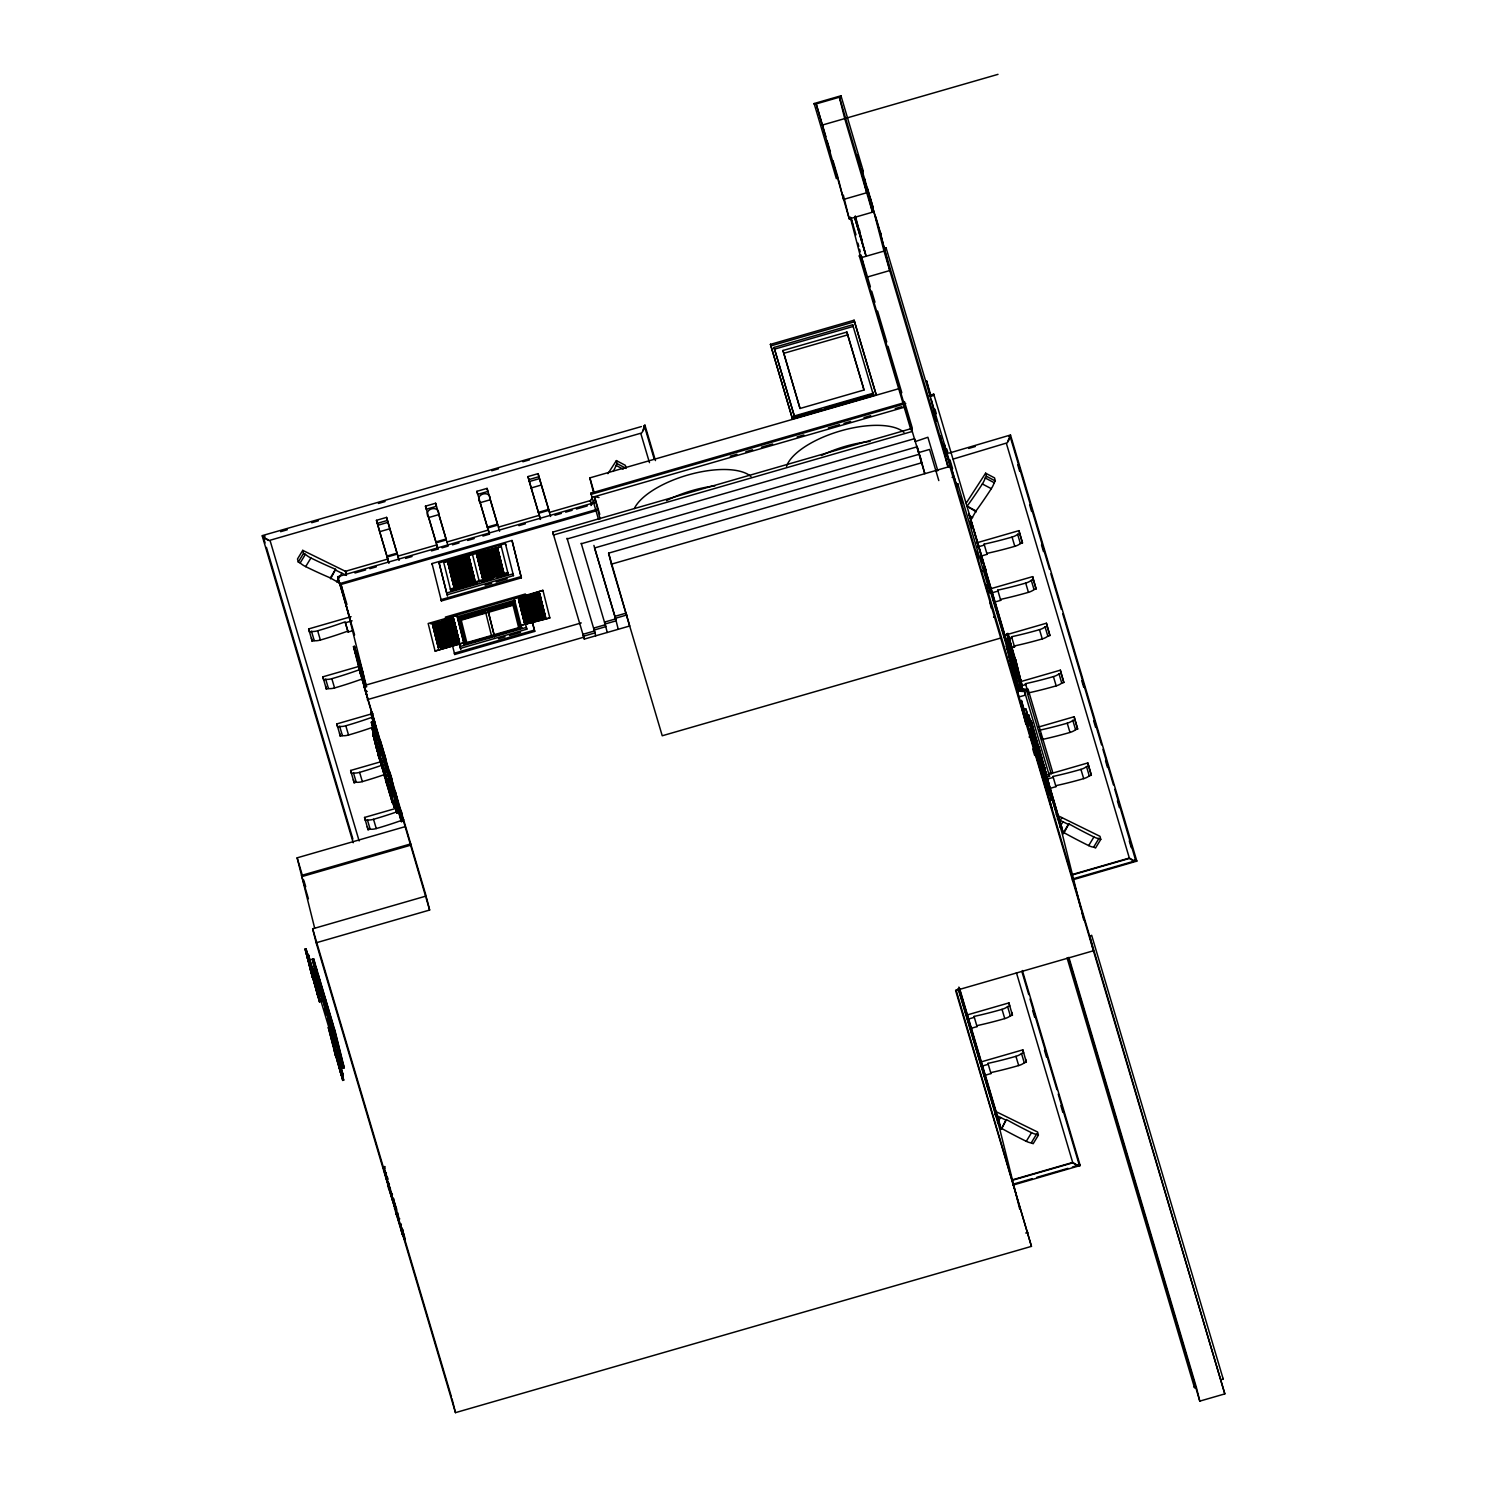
<?xml version="1.0" encoding="UTF-8"?>
<svg xmlns="http://www.w3.org/2000/svg" width="1487" height="1487" viewBox="0 0 1487 1487"><rect width="100%" height="100%" fill="white"/><g stroke="black" fill="none" stroke-linecap="round" stroke-linejoin="round"><path stroke-width="1.5" d="M265.095 542.959L263.125 536.287L265.058 536.175M1073.633 878.65L1135.752 860.713L1114.767 789.337M1072.424 1167.035L1079.209 1164.841L1058.224 1094.097M642.719 430.802L644.466 426.193L654.317 459.409M346.583 571.882L302.753 550.357L297.512 558.963L298.274 562.03L300.151 562.96A8.104 2.416 31.3 0 0 305.671 566.621A177.752 52.919 31.3 0 0 330.356 577.923L340.467 583.703M298.274 562.03L303.515 553.406L302.753 550.357M300.151 562.96L305.393 554.335A8.104 2.416 31.3 0 0 310.913 557.997A177.752 52.919 31.3 0 0 335.579 569.298L330.579 578.852M305.671 566.621L310.913 557.997M330.356 577.923L335.579 569.298M336.657 581.826L341.88 573.22M1059.803 821.066L1061.904 817.608M1059.803 826.939L1062.945 821.772M1063.54 832.441L1068.781 823.817A177.752 52.919 31.3 0 0 1093.912 836.977A8.104 2.416 31.3 0 0 1098.893 838.482L1100.77 839.393L1095.547 848.018L1093.67 847.088A8.104 2.416 31.3 0 1 1088.688 845.601A177.752 52.919 31.3 0 1 1063.54 832.441L1063.781 833.371L1068.781 823.817M1088.688 845.601L1093.912 836.977M1093.67 847.088L1098.893 838.482M997.405 1122.666L1000.547 1117.499M1001.16 1128.168A177.752 52.919 31.3 0 0 1026.29 1141.31A8.104 2.416 31.3 0 0 1031.272 1142.815L1033.149 1143.726L1038.391 1135.12L1036.513 1134.191A8.104 2.416 31.3 0 1 1031.532 1132.704A177.752 52.919 31.3 0 1 1006.383 1119.544L1001.383 1129.098L1005.342 1121.272M1026.29 1141.31L1031.532 1132.704M1031.272 1142.815L1036.513 1134.191M1007.61 441.713L1010.008 436.044L1009.022 436.267M589.93 501.379L592.235 497.829M607.923 473.665L616.399 460.598L625.339 465.319L626.101 468.386L617.161 463.665L616.399 460.598M613.127 471.379A8.104 2.286 -62.2 0 0 616.027 465.394L617.161 463.665M590.971 505.524L594.428 500.208M966.253 503.034L985.621 473.182L994.561 477.903L995.323 480.97L994.208 482.717A8.104 2.286 -62.2 0 1 991.309 488.684A177.752 50.391 -62.2 0 1 976.03 510.933L970.305 521.063M976.271 511.863L967.089 506.212A177.752 50.391 -62.2 0 0 982.349 483.963A8.104 2.286 -62.2 0 0 985.249 477.978L986.383 476.249L985.621 473.182M641.38 426.565L262.177 535.655L265.448 538.703A7.714 2.305 31.3 0 0 269.128 540.524L641.603 432.996A7.714 2.119 -63.8 0 0 643.704 429.501L644.93 425.152L643.592 425.933M953.241 459.055L1007.145 442.847A7.714 2.119 -63.8 0 0 1009.264 439.353L1010.491 435.003L949.226 453.07M1072.294 879.951L1136.83 861.122L1010.491 435.003M1013.019 1185.102L1080.175 1165.529L1022.368 970.528M1028.093 689.317L1016.736 688.5L1017.089 689.931L1026.569 690.619L1028.093 689.317L1052.777 772.571L1048.893 773.686M364.984 686.065L355.281 651.994M362.772 672.18L356.88 652.161L364.278 678.276M356.155 655.488L357.493 655.86M365.3 688.537L357.029 658.964M358.367 659.336L356.768 659.15M357.679 661.585L359.018 661.957M358.553 665.098L359.891 665.451M359.668 664.577L358.088 664.41L359.668 664.577L365.672 685.433L364.445 685.079M358.516 666.139L360.356 666.12L358.516 666.139L366.36 693.964M359.203 667.7L360.542 668.053M361.397 671.492L359.817 671.325L361.397 671.492L365.412 685.619M360.709 673.723L362.047 674.094M362.921 678.964L364.259 679.336M365.951 691.139L367.289 691.511M389.111 789.634L372.977 734.69L374.575 733.723M374.482 734.559L373.497 735.6M375.356 738.054L374.055 739.058L375.653 738.091M394.352 800.285L396.285 806.828L394.204 807.422L374.278 739.95L375.876 738.965M375.783 739.801L374.501 740.805L376.099 739.838M376.007 740.656L375.003 741.697M376.862 744.132L375.579 745.136L377.178 744.169M377.085 745.006L375.783 746.009L377.382 745.043M385.505 780.006L387.103 779.039L385.505 780.006L392.364 802.683L376.025 746.92L377.308 745.916M377.531 746.771L376.546 747.812M378.386 750.247L377.103 751.251L378.702 750.284M378.906 751.139L377.624 752.143M378.813 751.976L377.828 752.998M384.947 776.604L377.735 753.835L379.036 752.812M380.207 756.344L378.925 757.348M381.899 760.656L381.248 761.79M383.404 766.772L382.772 767.887M384.501 771.102L383.869 772.218M383.497 772.143L384.854 771.195M384.705 771.957L384.092 773.128M383.72 772.998L385.003 771.995M384.929 772.831L384.297 774.002M384.278 776.456L385.876 775.489L380.839 758.482M384.65 776.567L386.248 775.601M386.155 776.437L384.873 777.441L386.453 776.474M386.36 777.292L385.375 778.314M387.921 779.876L386.936 780.917M387.233 780.731L385.932 781.734L387.531 780.768M387.438 781.604L386.155 782.608L387.754 781.623M387.977 782.534L386.676 783.537M389.445 785.972L388.442 787.013M390.969 792.106L389.984 793.147M392.048 796.419L390.746 797.422L392.345 796.456M392.252 797.292L391.267 798.333M393.107 800.731L391.825 801.735L393.423 800.768M392.048 802.645L393.646 801.679M307.047 955.305L308.645 955.472L307.047 955.305L313.181 976.216M308.422 954.598L306.582 954.617L308.422 954.598L314.315 974.598M307.289 956.197L308.627 956.569M307.456 958.111L309.296 958.093L307.456 958.111L316.211 988.372M308.144 959.673L309.482 960.044M308.794 962.256L310.132 962.628M309.203 965.063L311.025 965.044L309.203 965.063L318.162 996.197L319.742 996.364L312.084 970.491L310.504 970.323L312.084 970.491M309.668 965.751L311.006 966.104M310.318 968.372L311.657 968.743M318.98 996.476L317.995 996.755L311.173 971.847M312.512 972.201L310.932 972.033M311.824 974.431L313.162 974.803M314.965 977.238L312.233 977.256L314.073 977.238M317.995 996.755L315.56 985.788M316.917 985.045L315.077 985.063M316.898 986.16L315.318 985.974M316.861 990.974L318.199 991.346M317.716 994.413L319.296 994.58M318.162 996.197L319.742 996.364M331.229 1037.35L332.809 1037.517M331.434 1038.242L333.032 1038.409M331.657 1039.097L332.995 1039.469M320.393 999.115L323.738 998.149L316.173 967.814L312.828 968.781L320.393 999.115L343.032 1074.934L341.452 1074.748L332.735 1043.428M334.222 1050.584L336.062 1050.565L334.222 1050.584L341.285 1075.324L342.27 1075.027L338.534 1060.082M338.162 1057.926L343.701 1080.138L342.735 1080.417L335.337 1053.837M335.765 1055.621L337.363 1055.789L343.032 1074.934M337.14 1054.878L335.3 1054.896L337.14 1054.878L342.809 1074.023L340.969 1074.042L342.809 1074.023M338.887 1059.45L337.549 1059.097M337.977 1060.844L339.315 1061.216M339.501 1066.941L341.081 1067.108L338.33 1057.238M339.724 1067.815L341.062 1068.186M340.356 1070.398L341.694 1070.77M341.006 1072.982L342.345 1073.335M341.452 1074.748L342.791 1075.12M1007.889 640.061L1009.487 639.094L1007.889 640.061L1015.175 664.949M1008.762 643.555L1010.342 642.588L1008.762 643.555L1021.346 686.622L1022.331 686.343L1015.677 659.67L1013.595 660.432M1010.491 650.507L1012.089 649.54L1010.491 650.507L1019.506 681.864L1020.788 680.86L1006.941 633.759L1007.907 633.481L1015.602 660.005L1013.298 661.789L1014.599 660.786M1012.219 657.477L1013.818 656.51L1012.219 657.477L1019.506 681.864M1014.431 662.7L1016.03 661.715L1014.729 662.719M1015.807 667.068L1016.811 666.027M1015.733 667.923L1017.331 666.957L1009.171 639.057M1015.956 668.797L1017.554 667.83L1016.253 668.834M1017.331 673.165L1018.316 672.143M1017.257 674.001L1018.837 673.035L1017.554 674.039M384.575 1166.533L383.293 1167.537L384.891 1166.57M384.798 1167.444L383.813 1168.485M385.021 1168.317L384.036 1169.34M1018.855 679.243L1019.84 678.202M1018.762 680.042L1020.045 679.039M386.1 1172.63L384.817 1173.633L386.397 1172.667M1018.967 680.916L1020.565 679.949L1019.283 680.953M386.323 1173.503L385.337 1174.544M1019.19 681.827L1020.788 680.86M387.419 1177.89L386.118 1178.894L387.717 1177.927M387.94 1178.782L386.639 1179.786M387.847 1179.6L386.843 1180.641M389.018 1183.113L387.717 1184.117M395.059 1208.578L387.624 1184.953L388.925 1183.949M389.222 1183.987L387.624 1184.953M389.129 1184.804L387.847 1185.808L389.445 1184.823M389.352 1185.659L388.367 1186.7M390.077 1187.425L388.479 1188.392M392.215 1193.522L391.583 1194.656M392.438 1194.396L391.806 1195.529M393.869 1198.819L392.215 1199.749M393.72 1199.6L393.088 1200.715M393.943 1200.492L393.311 1201.608M394.798 1203.931L394.185 1205.102M393.888 1205.083L395.114 1203.968M395.338 1204.842L394.408 1205.976M394.092 1205.938L395.393 1204.935M395.245 1205.641L394.613 1206.831M394.39 1208.429L395.672 1207.425M396.248 1208.411L394.966 1209.414L396.564 1208.448M396.769 1209.303L395.486 1210.306M402.457 1234.656L395.393 1211.143L396.694 1210.139M396.899 1210.976L395.914 1212.017M1036.662 740.749L1031.03 720.544L1046.16 773.909M1029.878 722.162L1031.458 722.329L1029.878 722.162L1031.774 728.537M398.07 1214.507L396.787 1215.511M1030.305 723.872L1031.643 724.243M1032.294 726.864L1030.714 726.697M399.761 1218.82L398.776 1219.86M1031.383 728.221L1032.982 728.388L1031.383 728.221L1034.543 738.853M1031.829 729.968L1033.168 730.34M401.378 1224.117L400.077 1225.121M1033.818 732.961L1032.238 732.794M401.286 1224.916L400.282 1225.957M1033.353 736.065L1034.692 736.437M402.364 1229.266L401.062 1230.269L402.661 1229.303M1033.316 737.124L1035.156 737.106L1033.577 736.939M402.568 1230.121L401.286 1231.124L402.884 1230.158M1035.342 739.02L1033.744 738.853M402.791 1230.994L401.806 1232.017M1035.435 744.82L1034.171 740.582L1036.922 740.563M1035.788 739.69L1033.967 739.708M1034.636 741.232L1036.885 741.66M1036.458 739.875L1034.208 739.504M1036.011 740.545L1034.171 740.582M402.159 1234.619L403.442 1233.615M1037.536 744.243L1035.956 744.076M1037.759 745.136L1036.42 744.764M1036.829 746.251L1038.223 745.805L1036.643 745.638M1037.164 747.626L1038.688 753.723M1044.432 766.939L1038.781 746.734L1036.959 746.753M1038.409 747.719L1037.071 747.348L1039.023 755.21M1038.762 747.794L1036.811 747.533M1039.264 751.195L1037.684 751.028L1039.636 751.288M1040.268 753.89L1038.335 753.649M1040.398 754.504L1038.558 754.522L1040.491 754.764M1040.714 755.656L1039.376 755.284M1040.937 756.53L1039.599 756.158M1040.064 760.563L1042.015 760.861M1041.439 759.876L1040.101 759.522M1041.811 760.024L1039.859 759.708M1042.238 761.734L1040.9 761.381M1042.331 762.311L1034.896 737.31M1041.978 765.693L1044.469 765.879L1042.629 765.898M1043.948 768.649L1042.368 768.482M1044.19 769.56L1042.591 769.392M1045.305 770.433L1043.967 770.062M1045.528 771.307L1043.93 771.14M1044.822 773.537L1046.42 773.705M1046.811 776.511L1045.473 776.14M1047.034 777.385L1045.454 777.199M1047.907 780.879L1028.595 714.689L1026.513 715.284L1028.725 724.169M1048.558 783.482L1046.978 783.296M1047.61 785.898L1049.209 786.065M1048.521 788.333L1050.101 788.5L1048.521 788.333L1041.551 763.983L1043.13 764.151L1041.29 764.169M1049.636 787.794L1048.298 787.422M840.973 95.781L841.196 96.692L814.356 104.443L814.132 103.532L840.973 95.781L863.185 170.838L861.382 171.377L839.393 97.213L844.728 118.607L872.479 212.195L849.263 218.905L816.177 103.923L825.88 136.637M821.512 125.298L998 74.35M861.159 170.447L863.185 170.838M814.132 103.532L836.345 178.589L838.166 178.068L832.98 160.633M870.378 286.768L861.233 255.876L859.412 256.396L860.992 254.946M884.226 248.236L886.029 247.716L957.275 487.476M920.081 456.044L924.802 473.702L860.787 257.79L884.003 251.099L873.557 210.578M770.452 344.371L854.114 320.207L875.787 393.311L876.178 394.854L792.515 418.999L770.452 344.371L792.515 418.999M770.842 345.895L854.486 321.75L854.114 320.207M774.021 347.456L852.664 324.761L873.408 395.003L794.764 417.698L774.021 347.456L794.337 415.988L872.981 393.293M774.448 349.166L853.092 326.471L852.664 324.761M782.961 350.504L846.921 332.047L863.278 387.178L863.984 390.022L800.025 408.479L782.961 350.504L800.025 408.479M783.668 353.348L847.646 334.891L846.921 332.047M280.615 531.695L287.288 529.762M311.731 522.718L318.404 520.785M378.404 503.461L385.077 501.528M491.751 470.747L498.424 468.814M522.866 461.751L529.539 459.836M376.453 520.32L388.962 563.183L386.899 556.082A177.752 2.881 73.9 0 1 379.631 531.714L376.453 520.32L386.583 517.383L399.111 560.246L397.048 553.145A177.752 2.881 73.9 0 1 389.78 528.777L386.583 517.383M435.617 503.238L436.379 506.305L426.23 509.223L425.468 506.175L435.617 503.238L448.126 546.101L442.029 547.848M487.067 488.387L487.829 491.453L477.68 494.372L476.918 491.305L487.067 488.387L499.576 531.249M527.959 476.583L540.469 519.428L538.406 512.346A177.752 2.881 73.9 0 1 531.138 487.978L527.959 476.583L538.09 473.647L549.577 512.364L590.469 500.543L591.51 504.706L591.175 503.554M377.215 523.387L387.345 520.45M528.721 479.65L538.87 476.714L538.09 473.647M377.772 525.283L387.921 522.365M529.279 481.546L539.428 478.628L541.287 485.041A177.752 2.881 73.9 0 0 548.554 509.409L550.618 516.509M379.631 531.714L389.78 528.777M428.646 517.569L438.795 514.632A177.752 2.881 73.9 0 0 446.063 539L446.286 539.93L436.156 542.867L435.914 541.937A177.752 2.881 73.9 0 1 428.646 517.569C422.289 508.963 439.557 503.981 438.795 514.632M480.097 502.699L490.245 499.781A177.752 2.881 73.9 0 0 497.513 524.149L497.755 525.078L487.606 527.997L487.364 527.086A177.752 2.881 73.9 0 1 480.097 502.699C473.74 494.112 491.007 489.111 490.245 499.781M531.138 487.978L541.287 485.041M792.143 417.457L820.75 409.204M825.155 407.94L873.575 393.943M593.666 493.275L589.837 477.885L899.747 388.423M905.75 403.516L591.12 494.353L590.822 493.164L902.572 403.163M929.301 395.449L933.743 394.148L985.825 569.967L982.071 571.064M930.286 396.434L934.04 395.338L933.743 394.148M730.229 456.212L736.92 454.279M745.842 451.713L752.534 449.78M761.437 447.215L772.589 443.981M797.125 436.899L803.816 434.985M828.333 427.903L839.486 424.669M843.947 423.386L850.638 421.453M864.003 417.605L870.694 415.672M895.23 408.59L901.921 406.657M386.899 556.082L397.048 553.145M435.914 541.937L446.063 539M487.364 527.086L497.513 524.149M538.406 512.346L548.554 509.409M592.012 497.401L904.431 407.196M387.122 557.012L397.271 554.075M538.647 513.275L548.777 510.338M387.921 559.019L345.412 571.305L346.452 575.45M398.07 556.101L436.936 544.874L437.977 549.019L431.49 550.896M447.085 541.937L488.405 530.023L489.427 534.168L482.903 536.045M498.535 527.086L539.428 515.283M354.594 634.912L337.679 576.733L594.874 502.494M354.965 572.997L365.635 569.911M369.891 568.685L376.285 566.844M405.579 558.368L412.066 556.51M452.476 544.837L459 542.959M467.68 540.45L474.204 538.573M518.944 525.654L525.394 523.777M554.911 515.264L561.38 513.405M565.673 512.16L572.142 510.301M576.436 509.056L587.198 505.952M339.426 583.703L597.105 509.316M339.965 584.428L341.211 584.056M365.988 685.061L366.564 686.957L341.006 584.484L596.213 510.822M441.397 600.934L432.029 563.554L512.011 540.469L521.379 577.848L441.397 600.934L441.026 599.67L521.008 576.584L512.011 540.469M439.055 562.904L505.376 543.554L505.915 545.32M501.1 545.785L508.015 573.35L450.617 589.911L443.702 562.365L501.361 546.677M478.963 563.61L476.435 553.759L499.149 547.309M552.736 532.123L911.55 428.535L912.274 431.434L553.461 535.023L552.736 532.123L584.317 639.094L629.689 625.99L608.611 553.145L922.052 462.661M468.925 556.77L474.799 580.265L453.832 586.324L447.959 562.829L469.204 557.662M476.714 554.8L497.885 549.372M468.981 557.03L448.015 563.09M476.658 554.67L497.625 548.61L503.758 572.867L482.773 578.926L476.918 555.432M448.312 564.075L469.204 557.904M448.219 563.963L469.297 558.034M469.632 559.632L448.609 565.543L469.725 559.8M448.87 566.528L469.836 560.469L448.87 566.528L451.788 577.978M477.569 558.238L498.535 552.197L477.662 558.424M477.773 559.112L498.703 552.922M455.431 565.618L461.769 563.945M484.39 558.331L490.673 556.51M470.487 563.071L449.52 569.112M499.242 554.818L478.201 560.841M451.713 568.703L458.015 566.882M482.513 559.8L488.795 557.997M492.996 556.789L499.279 554.967M470.71 563.945L449.687 569.856L456.119 568.331M460.319 567.123L466.602 565.302M480.617 561.268L486.918 559.447M470.877 564.67L449.91 570.729L470.877 564.67L473.851 576.287L452.773 582.16M502.309 567.123L481.193 572.885L478.591 562.439L499.706 556.677M478.647 562.588L499.669 556.547M471.137 565.673L450.115 571.584L471.23 565.841L468.758 556.119M471.416 566.584L450.375 572.588L471.342 566.528M500.041 558.257L479.018 564.168L500.152 558.443M567.142 538.963L914.561 438.665L915.286 441.565L927.888 437.252L937.795 470.635L936.011 471.156M500.264 559.168L479.26 565.079L500.357 559.279M453.2 574.651L459.483 572.83M479.781 566.975L500.766 560.915L479.836 567.123M472.829 581.268L453.963 586.714L451.212 575.952L472.215 570.023M457.643 574.447L468.126 571.417M451.472 576.975L472.438 570.915M459.966 574.688L466.249 572.885M490.747 565.803L497.03 563.982M501.361 563.499L480.375 569.558M488.87 567.29L495.152 565.469M472.866 572.644L451.862 578.555L472.978 572.83M456.212 577.662L462.494 575.841M482.792 569.986L493.275 566.956M501.881 565.413L480.766 571.138L501.788 565.227M452.438 580.599L473.405 574.54M480.989 572.03L501.993 566.101L480.989 572.03L482.662 578.424L503.628 572.383L503.034 570.339L482.123 576.528M452.345 580.45L473.349 574.41L474.929 580.655M581.231 543.777L917.107 446.806L918.557 452.624L929.561 449.446L938.799 480.58M481.249 573.034L502.216 566.975M459.111 580.395L469.595 577.365M489.911 571.51L496.249 569.818M473.944 576.975L452.977 583.034M457.234 581.863L474.056 577.16M492.216 571.77L498.517 569.949M474.186 577.885L453.2 583.945M474.353 578.61L453.423 584.819M468.201 580.692L474.483 578.889M484.316 576.045L490.598 574.224M494.799 573.015L501.082 571.212M455.803 585.097L472.569 580.265M503.368 571.361L482.401 577.421L488.721 575.748M462.141 583.424L468.424 581.603M492.922 574.54L499.223 572.718M942.461 444.706L944.282 444.185L949.84 466.472L1224.823 1393.895L1199.786 1401.126L1068.391 957.981M482.513 578.034L503.48 571.993M453.925 586.566L472.792 581.12M353.162 630.562L348.107 632.031L345.133 621.845A177.752 71.952 -16.5 0 1 317.642 630.785A8.104 3.271 -16.5 0 1 311.508 631.38L309.426 631.975L308.664 628.927L351.081 616.677M942.702 445.617L944.505 445.096M456.193 586.603L462.476 584.8M466.676 583.573L472.959 581.77M917.033 446.137L919.412 454.186L594.54 547.978L616.157 620.822L605.135 624.001M477.401 583.276L450.914 590.915L450.357 589.019L507.736 572.458L508.312 574.354L497.271 577.551M481.825 582.012L492.848 578.815M446.602 593.034L512.941 573.889L513.48 575.655L447.122 594.819L439.037 562.699L447.494 596.083M348.107 632.031L345.356 622.774L352.103 620.822M485.097 585.227L491.732 583.313M496.156 582.03L507.216 578.833M968.725 448.423L975.342 446.509M308.664 628.927L312.177 641.232L314.259 640.637A8.104 3.271 -16.5 0 0 320.374 640.042A177.752 71.952 -16.5 0 0 347.865 631.101M1000.714 638.053L662.235 735.768L611.361 564.186L949.84 466.472M452.42 616.436L518.74 597.086L519.26 598.871M435.078 651.046L463.758 642.774L435.078 651.046L428.163 623.499L456.862 615.209L441.676 620.562M510.617 631.083L521.658 627.886L514.242 598.648L542.941 590.358L518.926 598.257M430.635 623.759L437.252 621.845M361.75 674.912L360.783 675.191L353.478 646.585L354.445 646.306L365.616 683.983M438.535 648.351L432.42 623.964L453.386 617.904L459.502 642.31L440.635 647.756M432.587 624.596L453.554 618.555L456.49 630.042M451.546 619.41L432.42 623.964M457.624 617.793L515.004 601.231L514.706 600.209L457.327 616.789L464.26 644.466L490.747 636.808M518.759 600.005L539.725 593.945M432.754 625.339L453.777 619.428L432.754 625.339L434 630.005M513.684 602.272L520.246 628.481L465.598 643.425L459.26 617.979L513.684 602.272L514.279 604.298L503.387 607.439M540.171 595.599L519.075 601.399L540.078 595.469M513.907 603.034L459.26 617.979M485.524 611.789L491.602 636.176L466.992 643.276L460.914 618.889L485.524 611.789L485.896 613.053M516.77 628.908L494.204 635.432L488.126 611.045L512.736 603.926L513.108 605.209L461.286 620.172L460.914 618.889M952.108 477.346L953.911 476.825L987.981 593.09L989.933 592.532L989.654 591.398L987.703 591.956L985.862 584.577L1224.823 1393.895M540.301 596.343L519.279 602.254L540.394 596.473M462.029 619.373L468.554 617.495M479.446 614.354L485.97 612.458M433.46 628.109L454.427 622.049L433.572 628.276M354.91 651.696L355.895 651.418L367.884 699.429M519.874 604.298L540.729 598.071M519.762 604.112L540.785 598.109M458.87 639.596L457.42 634.113L436.453 640.153L433.851 629.707L454.818 623.666M522.123 604.41L528.424 602.588M532.606 601.38L538.907 599.558M541.156 599.819L520.301 606.027M530.785 602.997L537.067 601.176M434.334 631.566L455.245 625.376M520.413 606.715L541.38 600.674M436.527 631.157L442.829 629.336M447.011 628.127L453.312 626.306M528.907 604.484L535.19 602.663M455.617 626.566L434.501 632.31L440.933 630.804M523.331 618.22L520.58 607.458L541.547 601.399M527.03 605.952L533.313 604.15M541.77 602.291L520.84 608.48M525.134 607.421L531.435 605.599M535.617 604.391L541.919 602.57M455.896 628.016L434.929 634.057L455.896 628.016L457.364 633.555M542.03 603.294L521.026 609.205L542.03 603.294L540.041 595.339M955.751 484.204L957.702 483.647L989.933 592.532M456.156 629.001L435.152 634.912L456.267 629.187M542.997 606.919L521.881 612.7L542.904 606.789L542.197 604.001L521.379 610.376M521.268 610.19L542.235 604.15M956.048 485.357L957.981 484.781L957.702 483.647M542.643 605.785L521.677 611.845L542.643 605.785L543.647 609.54M456.602 630.767L435.598 636.696L456.695 630.897M436.174 638.722L457.141 632.681M522.141 613.703L543.071 607.495M436.119 638.592L442.42 636.771M446.602 635.562L452.94 633.89M524.298 613.127L541.119 608.425M543.387 608.555L522.309 614.428L528.759 612.941M444.78 637.179L451.063 635.358M457.643 634.968L436.713 641.176M441.007 640.116L447.308 638.295M451.49 637.087L457.792 635.265M543.982 611.12L522.959 617.031L544.038 611.157M439.13 641.603L445.431 639.782M449.613 638.574L455.914 636.752M527.309 616.138L533.61 614.317M537.792 613.109L544.093 611.306M523.182 617.904L544.205 611.975L523.182 617.904L524.576 623.239M458.108 636.826L437.104 642.756L458.219 637.012M359.334 669.745A177.752 71.952 -16.5 0 1 331.843 678.685A8.104 3.271 -16.5 0 1 325.709 679.28L323.627 679.894L322.865 676.827L358.925 666.418M544.409 612.83L523.387 618.741L544.521 613.016M458.535 638.555L437.568 644.615L458.647 638.741M544.837 614.559L523.982 620.785M446.23 643.072L452.531 641.269M523.926 620.655L530.264 618.982M534.409 617.625L540.748 615.953M459.148 641.046L438.237 647.235M438.275 647.477L459.297 641.306M545.32 616.566L524.353 622.625L518.498 599.112L539.465 593.071L545.599 617.458L539.298 619.261M440.598 647.477L446.881 645.674M451.081 644.466L457.364 642.644M528.777 622.031L545.543 617.179M528.814 622.291L535.116 620.358M440.858 648.536L453.442 644.893M531.138 622.477L524.799 624.15M535.339 621.25L545.822 618.239L545.227 616.194L524.316 622.384M549.855 617.923L520.896 625.321L549.855 617.923L542.941 590.358M360.133 673.239L361.099 672.96L354.445 646.306M464.26 644.466L463.963 643.443L521.361 626.882L521.658 627.886M495.171 635.544L506.212 632.347M474.539 641.678L481.063 639.782M485.413 638.536L491.955 636.64M496.305 635.395L507.179 632.254M460.84 649.615L459.948 646.566L526.286 627.421L526.826 629.187L460.468 648.351L459.39 644.02M498.442 638.759L505.078 636.845M509.502 635.581L520.562 632.384M322.865 676.827L326.378 689.15L328.46 688.537A8.104 3.271 -16.5 0 0 334.575 687.942A177.752 71.952 -16.5 0 0 362.066 679.001L362.308 679.931M532.234 621.622L534.353 630.116L454.371 653.202L454.743 654.484L534.725 631.38L532.606 622.886M581.25 622.923L363.776 685.693L429.631 910.044L316.155 942.795L455.468 1412.65L1031.458 1246.366L956.085 989.914M626.362 613.053L614.949 616.343L618.257 629.298M626.919 614.949L615.506 618.257L593.908 545.413M615.581 618.908L604.577 622.086L607.254 632.477M605.246 624.763L593.703 628.09L595.711 635.804M970.007 521.509L971.123 521.193M594.261 630.005L605.804 626.659L581.213 543.294M594.428 630.99L583.016 634.298L584.317 639.094M583.592 636.194L594.986 632.904L567.067 538.257M367.252 699.689L583.74 637.198M370.709 712.515L372.103 712.124L381.118 748.221L402.754 821.214L401.36 821.623L379.724 748.63L370.709 712.515L373.33 721.362M371.025 717.645A177.752 71.952 -16.5 0 1 345.802 725.768A8.104 3.271 -16.5 0 1 339.668 726.362L337.586 726.976L336.824 723.909L372.884 713.5M976.55 542.885L1018.967 530.636L1022.48 542.959L1020.379 543.554A8.104 3.271 -16.5 0 1 1014.803 546.324A177.752 71.952 -16.5 0 1 986.848 553.406L987.089 554.335L980.323 556.287M977.591 547.03L984.338 545.078L984.115 544.149A177.752 71.952 -16.5 0 0 1012.052 537.067A8.104 3.271 -16.5 0 0 1017.647 534.298L1019.729 533.703L1018.967 530.636M374.111 727.794L372.029 728.388L378.683 755.061L379.65 754.783L371.341 722.199L374.668 721.232M336.824 723.909L340.337 736.232L342.419 735.619A8.104 3.271 -16.5 0 0 348.534 735.024A177.752 71.952 -16.5 0 0 373.776 726.901M374.445 733.221L373.46 733.5L379.334 757.013L380.3 756.716M379.724 748.63L381.118 748.221M382.233 751.567L378.888 752.515L396.843 813.073L400.189 812.106M380.3 765.805A177.752 71.952 -16.5 0 1 359.612 772.348A8.104 3.271 -16.5 0 1 353.478 772.943L351.397 773.537L350.635 770.47L382.456 761.288M1032.61 576.64L990.193 588.889L991.216 593.034L997.981 591.082L997.74 590.153A177.752 71.952 -16.5 0 0 1025.695 583.071A8.104 3.271 -16.5 0 0 1031.272 580.302L1033.372 579.707L1032.61 576.64L1036.104 588.964L1034.023 589.558A8.104 3.271 -16.5 0 1 1028.446 592.328A177.752 71.952 -16.5 0 1 1000.491 599.41L1000.732 600.339L993.967 602.291L992.926 598.146M350.635 770.47L354.148 782.794L356.229 782.199A8.104 3.271 -16.5 0 0 362.345 781.604A177.752 71.952 -16.5 0 0 383.051 775.062M385.003 776.14L385.969 775.861M388.72 778.073L390.114 777.682M387.419 780.972L386.434 781.251L382.568 765.693M388.07 782.905L387.085 783.184L383.888 770.378M993.576 617.198L995.379 616.677M393.739 802.051L392.772 802.329L391.174 795.917M396.583 804.634L397.958 804.225L380.133 741.92M396.509 811.976A177.752 71.952 -16.5 0 1 373.534 819.3A8.104 3.271 -16.5 0 1 367.401 819.895L365.319 820.508L364.557 817.441L396.378 808.259M1046.42 623.22L1004.004 635.451L1005.026 639.614L1011.792 637.663L1011.55 636.733A177.752 71.952 -16.5 0 0 1039.506 629.652A8.104 3.271 -16.5 0 0 1045.082 626.882L1047.183 626.287L1046.42 623.22L1049.915 635.544L1047.833 636.139A8.104 3.271 -16.5 0 1 1042.257 638.908A177.752 71.952 -16.5 0 1 1014.301 645.99L1014.543 646.919L1007.777 648.871M1008.372 638.871L1009.357 638.592M364.557 817.441L368.07 829.765L370.151 829.151A8.104 3.271 -16.5 0 0 376.267 828.556A177.752 71.952 -16.5 0 0 403.758 819.616M1017.796 689.856L1006.383 646.101L1007.777 645.693L1018.744 688.444M314.612 927.925L297.14 857.832L404.204 826.921M1006.941 633.759L1019.859 684.578L1016.513 685.544L1008.948 655.209L1012.294 654.243M1014.06 658.016L1015.026 657.737L1020.881 681.232L1019.915 681.511M1012.573 662.682L1011.179 663.09L1017.74 689.187M1014.246 662.384L1015.212 662.087L1007.907 633.481M410.821 843.872L301.526 875.434L308.404 898.78M301.824 876.624L411.118 845.062M1015.398 682.198L1016.792 681.808M1020.045 681.808L1060.343 670.172L1063.837 682.496L1061.755 683.091A8.104 3.271 -16.5 0 1 1056.179 685.86A177.752 71.952 -16.5 0 1 1028.223 692.942L1028.465 693.871M1020.64 686.083L1025.714 684.615L1025.472 683.685A177.752 71.952 -16.5 0 0 1053.428 676.604A8.104 3.271 -16.5 0 0 1059.004 673.834L1061.105 673.239L1060.343 670.172M1019.506 687.143L1020.602 686.827M1024.06 709.336L1021.439 700.489L1020.045 700.897L1025.881 724.262M1025.956 709.039L1024.004 709.596L1031.569 739.931L1033.521 739.374L1025.956 709.039L1029.153 719.857M316.155 942.795L312.66 928.817L426.137 896.048L359.557 670.674M1038.093 727.162L1074.153 716.753L1077.647 729.058L1075.566 729.671A8.104 3.271 -16.5 0 1 1069.989 732.44A177.752 71.952 -16.5 0 1 1042.034 739.522L1040.398 733.965M1039.525 731.195L1039.283 730.266A177.752 71.952 -16.5 0 0 1067.238 723.184A8.104 3.271 -16.5 0 0 1072.815 720.414L1074.915 719.82L1074.153 716.753M1029.06 736.994L1030.454 736.604L1021.439 700.489M305.021 949.022L320.411 1001.587L319.445 1001.866L305.021 949.022L306.006 948.743L317.79 988.539M1035.398 741.158L1036.365 740.861M1048.038 792.143L1033.168 741.939L1035.249 741.344L1028.595 714.689M1034.933 743.574L1035.9 743.296L1030.045 719.782L1063.465 833.742L1042.926 763.296L1041.086 763.314M307.437 953.836L306.471 954.115L312.326 977.628L313.292 977.349L307.437 953.836L319.519 995.454L317.679 995.472L319.259 995.658M312.214 959.115L313.608 958.706L335.244 1031.699L344.259 1067.815L342.865 1068.205L321.229 995.212L312.214 959.115L314.835 967.963M1041.569 762.422L1040.603 762.701L1035.454 745.322M311.675 975.676L312.642 975.398M1042.499 765.396L1043.484 765.117L1050.77 793.723L1048.688 794.318M317.01 976.104L318.404 975.695L333.125 1025.361L331.731 1025.77M1042.034 767.812L1043.019 767.534L1035.714 738.927M317.493 977.814L318.887 977.424M1042.684 769.764L1043.67 769.485L1037.796 745.972M1047.554 774.578L1087.833 762.943L1091.346 775.266L1089.265 775.861A8.104 3.271 -16.5 0 1 1083.688 778.63A177.752 71.952 -16.5 0 1 1055.733 785.712L1055.956 786.642L1048.354 788.891L1043.223 771.511M1045.157 777.589L1049.525 776.326L1048.632 772.812M1046.458 779.337L1053.224 777.385L1052.982 776.456A177.752 71.952 -16.5 0 0 1080.937 769.374A8.104 3.271 -16.5 0 0 1086.514 766.604L1088.614 766.009L1087.833 762.943M321.229 995.212L322.605 994.822L313.608 958.706M321.155 1001.364L322.27 1001.048M324.742 1001.16L323.348 1001.55L325.263 1008.037M323.571 1002.201L324.965 1001.81L318.404 975.695M324.854 1002.647L326.248 1002.257M1049.525 800.489L1051.476 799.932L1048.688 789.56M330.226 1024.673L331.62 1024.264L324.965 1001.81M336.601 1055.9L335.616 1056.179L328.311 1027.573L329.296 1027.294L341.285 1075.324M325.541 999.877L332.326 1026.643L330.932 1027.034L332.753 1033.168M1058.372 819.523L1059.487 819.207M329.761 1032.684L330.727 1032.406M333.869 1032.108L335.244 1031.699M1061.737 826.772L1060.621 827.088L1035.249 741.344M338.069 1051.216L339.464 1050.826L332.902 1024.71M334.965 1054.227L335.932 1053.948M337.791 1053.428L336.675 1053.744L331.694 1033.744M1071.662 874.691L1129.339 858.036L1132.592 859.932M1071.755 875.081L1129.451 858.427L1130.585 859.17A7.714 2.305 31.3 0 0 1134.265 860.954L1136.626 861.363M1008.911 1002.907L966.513 1015.138L967.535 1019.301L974.301 1017.35L974.059 1016.42A177.752 71.952 -16.5 0 0 1002.015 1009.338A8.104 3.271 -16.5 0 0 1007.591 1006.569L1009.692 1005.974L1008.911 1002.907L1012.424 1015.231L1010.342 1015.825A8.104 3.271 -16.5 0 1 1004.766 1018.595A177.752 71.952 -16.5 0 1 976.81 1025.677L977.033 1026.606L970.286 1028.558L969.245 1024.394L981.457 1066.253L988.223 1064.302L987.981 1063.372A177.752 71.952 -16.5 0 0 1015.937 1056.309A8.104 3.271 -16.5 0 0 1021.513 1053.521L1023.614 1052.926L1022.833 1049.859L980.435 1062.108M390.412 1188.689L389.427 1188.987L384.111 1167.611M395.096 1208.113L396.081 1207.834L394.185 1201.459M398.163 1214.879L397.196 1215.158L394.538 1204.489M402.865 1234.303L403.832 1234.024M384.371 1171.923L404.315 1239.414L405.282 1239.117L401.825 1227.742M983.167 1071.365L984.208 1075.51L990.955 1073.558L990.732 1072.629A177.752 71.952 -16.5 0 0 1018.688 1065.547A8.104 3.271 -16.5 0 0 1024.264 1062.777L1026.346 1062.183L1025.584 1059.116M995.993 1115.25L997.108 1114.934M959.543 988.242L999.338 1122.499L998.242 1122.815L958.427 988.558M1012.48 1179.823L1072.703 1162.444L1075.937 1164.34M1012.591 1180.213L1072.796 1162.834L1073.949 1163.577A7.714 2.305 31.3 0 0 1077.629 1165.362L1079.971 1165.771M1014.543 1183.745L1032.35 1178.615M1036.792 1177.332L1067.963 1168.317M1025.751 1233.02L1027.963 1232.37M1067.071 957.888L1194.489 1387.65L1196.31 1387.129L1068.874 957.349M1221.329 1379.899L1223.039 1378.375M1135.752 860.713L1133.67 860.397M1079.097 1165.12L1077.963 1165.083M1017.424 691.065L1024.562 691.585L1025.435 695.098L1018.892 696.994L1017.089 689.931M1009.617 640.841L1008.632 641.882M1011.346 647.793L1010.361 648.815M1011.996 650.377L1011.011 651.418M1012.647 652.997L1011.662 654.038M1012.312 656.659L1013.614 655.655L1022.331 686.343M1014.376 659.912L1013.39 660.953M1015.509 660.841L1013.521 662.7L1014.822 661.696M1018.762 673.89L1010.045 642.551M1029.19 720.563L1031.03 720.544M1029.655 721.251L1031.234 721.418L1029.413 721.437M1030.751 725.619L1032.331 725.805L1030.491 725.823M355.04 652.198L356.88 652.161M1031.179 727.347L1032.759 727.515L1030.919 727.533M1032.034 730.823L1033.632 730.991L1031.792 731.009M1032.257 731.697L1033.837 731.864L1032.015 731.883M1032.703 733.463L1034.283 733.649L1032.461 733.667M1033.781 737.794L1035.361 737.961L1033.539 737.98M1036.606 746.678L1038.781 746.734M1037.294 748.24L1039.227 748.519L1037.034 748.426M1037.461 750.154L1039.655 750.229L1037.833 750.247M1039.45 756.92L1041.383 757.18L1039.562 757.199M1039.673 757.794L1041.606 758.054L1039.413 757.98M1039.636 758.835L1041.829 758.965L1040.008 758.983M1040.863 762.441L1042.703 762.422L1040.51 762.329L1034.432 740.377M1041.755 764.838L1043.354 765.024L1041.513 765.043M1044.394 771.809L1045.993 771.995L1044.153 772.013M1044.617 772.664L1046.197 772.831L1044.357 772.85M1045.919 777.924L1047.517 778.091L1045.677 778.11M1046.142 778.798L1047.722 778.965L1045.9 778.984M1046.792 781.4L1048.372 781.567L1046.532 781.586M1046.997 782.255L1048.595 782.441L1046.755 782.459M1047.443 783.984L1049.023 784.151L1047.183 784.169M1047.647 784.839L1049.227 785.006L1047.406 785.024M372.977 734.69L379.52 757.329M374.928 736.344L373.943 737.366M376.211 741.53L375.226 742.571M377.958 748.5L376.973 749.541M379.241 753.686L378.256 754.727M379.687 755.415L378.683 756.455M387.01 779.876L386.025 780.917M314.761 976.383L312.01 976.346L314.519 976.569M318.237 990.305L316.396 990.323L317.976 990.491M331.471 1033.353L329.891 1033.186L335.393 1050.863M332.493 1043.632L334.315 1043.595M339.073 1065.212L340.653 1065.38L338.813 1065.398M383.07 1166.663L389.074 1186.366M390.003 1188.299L389.018 1189.321M396.025 1213.708L397.624 1212.741L396.546 1213.225L392.977 1199.563M600.079 518.982L594.521 496.677L599.001 497.513M268.143 539.818L264.853 537.959M1056.179 814.802L1100.008 836.326L1100.77 839.393M1057.22 818.965L1069.004 824.746M303.515 553.406L305.393 554.335M335.82 570.227L345.709 575.079M995.695 1111.458L1037.629 1132.053L1038.391 1135.12M994.822 1114.674L1006.625 1120.473M986.383 476.249L995.323 480.97M985.249 477.978L994.208 482.717M982.349 483.963L991.309 488.684M967.089 506.212L976.03 510.933M969.022 515.617L972.61 517.513M616.027 465.394L623.183 469.186M1135.548 859.486L1136.719 860.713M1078.893 1163.893L1080.064 1165.12M263.998 537.309L263.125 536.287M1135.101 859.467L1135.845 860.453M540.896 598.815L519.985 605.005M543.498 609.261L522.588 615.451M545.004 615.283L524.093 621.473M522.792 616.324L543.722 610.116L545.171 615.599M497.439 547.848L498.424 551.528M498.201 550.655L477.085 556.38L498.164 550.525L501.026 561.937M498.907 553.777L477.996 559.967M499.353 555.525L478.424 561.714M500.803 561.064L503.405 571.51M500.859 561.603L479.948 567.792M501.082 562.495L480.264 568.833M502.383 567.681L481.453 573.889M502.606 568.554L481.676 574.744M502.829 569.465L481.9 575.655M503.628 572.383L482.662 578.424M470.004 561.212L449.093 567.402M470.227 562.049L449.297 568.238M471.955 569.019L451.026 575.209M472.606 571.659L451.695 577.848M447.791 562.179L449.186 567.588M455.041 624.54L434.111 630.73M455.691 627.142L434.762 633.332M457.197 633.22L436.286 639.41M458.925 640.135L437.996 646.325M437.791 645.451L458.702 639.261L459.502 642.18M862.07 170.429L862.925 173.477M862.534 171.897L865.099 180.615M864.709 179.016L870.88 201.34M869.598 196.935L865.471 183.756L872.479 212.195M1010.677 438.256L1049.543 569.354M1050.863 573.796L1061.402 609.354M1062.722 613.796L1101.588 744.894M1102.908 749.355L1113.447 784.894M1017.721 464.725L1019.71 471.398M1029.617 504.781L1031.588 511.472M1041.495 544.855L1043.465 551.547M1081.755 680.674L1083.744 687.347M1093.633 720.73L1095.622 727.422M1105.529 760.805L1107.499 767.496M1117.406 800.88L1119.376 807.571M1129.284 840.954L1131.272 847.627M1006.476 443.702L1129.451 858.427M1019.729 533.703L1022.48 542.959M1033.372 579.707L1036.104 588.964M1047.183 626.287L1049.915 635.544M1061.105 673.239L1063.837 682.496M1074.915 719.82L1077.647 729.058M1088.614 766.009L1091.346 775.266M1017.647 534.298L1020.379 543.554M1031.272 580.302L1034.023 589.558M1045.082 626.882L1047.833 636.139M1059.004 673.834L1061.755 683.091M1072.815 720.414L1075.566 729.671M1086.514 766.604L1089.265 775.861M1012.052 537.067L1014.803 546.324M1025.695 583.071L1028.446 592.328M1039.506 629.652L1042.257 638.908M1053.428 676.604L1056.179 685.86M1067.238 723.184L1069.989 732.44M1080.937 769.374L1083.688 778.63M984.115 544.149L987.089 554.335M997.74 590.153L1000.732 600.339M1011.55 636.733L1014.543 646.919M1025.472 683.685L1027.684 691.083M1052.982 776.456L1055.956 786.642M1026.569 690.619L1051.253 773.872M1024.208 690.451L1049.525 776.326M1008.186 640.098L1013.669 658.89M1019.338 678.035L1022.554 688.853M1017.851 673.258L1022.368 688.537M1019.803 684.039L1021.272 688.853L1019.859 684.578M978.688 546.714L968.948 513.814L1010.156 653.964M979.245 548.554L1010.863 655.191M1041.346 760.935L1043.539 768.351M970.249 521.602L972.126 527.997M980.565 556.454L982.498 562.941M983.781 567.272L1011.996 662.458M983.688 568.759L1013.335 668.704M1034.171 738.574L1036.067 744.95M1041.328 763.128L1043.614 770.285M1048.893 788.63L1062.053 833.055L1080.937 908.78M1006.383 646.101L1014.915 674.856M1019.19 689.466L1010.342 654.8M1008.948 655.209L1016.309 680.358M1033.521 739.374L1051.476 799.932M1223.281 1379.341L1091.644 935.249L1089.934 936.773L1093.428 950.769L955.602 990.546L1031.458 1246.366M931.066 396.081L926.513 380.691L930.342 396.081M934.988 409.297L936.29 413.683M946.736 448.888L948.037 453.275M949.989 459.873L952.591 468.684M934.152 409.278L935.472 413.683M945.899 448.888L947.2 453.275M949.152 459.873L951.773 468.684M959.896 496.268L961.847 502.866M976.197 551.268L978.149 557.867M1030.454 736.604L1052.09 809.597L1049.45 798.965M857.255 154.704L860.824 166.47M875.62 216.433L880.713 233.831L880.323 232.251M945.918 456.453L884.449 249.165L886.029 247.716M1032.74 748.983L1034.673 755.47M884.003 251.099L948.037 466.992L940.323 436.081M855.341 215.95L866.103 256.266L854.579 217.362M859.486 229.927L859.802 230.987M854.988 216.563L862.163 240.782M854.913 218.385L865.36 253.608M851.475 219.425L855.992 234.853M827.162 141.005L830.397 151.897M871.698 291.192L874.969 302.214M877.59 311.062L886.754 341.954M888.055 346.378L901.81 392.717M904.431 401.546L912.274 428.052M859.189 255.467L910.899 429.855M854.486 321.75L876.178 394.854M847.646 334.891L863.984 390.022M1022.164 972.479L1028.725 994.599M1030.026 999.022L1056.922 1089.674M1032.684 1010.602L1034.655 1017.238M1044.487 1050.398L1046.458 1057.034M1060.882 1105.677L1062.833 1112.313M1016.42 972.684L1072.796 1162.834M1022.833 1049.859L1026.346 1062.183M1007.591 1006.569L1010.342 1015.825M1021.513 1053.521L1024.264 1062.777M1002.015 1009.338L1004.766 1018.595M1015.937 1056.309L1018.688 1065.547M974.059 1016.42L977.033 1026.606M987.981 1063.372L990.955 1073.558M958.873 987.089L1001.086 1129.469L999.338 1122.499M958.687 988.799L968.706 1022.554M980.974 1063.948L994.952 1111.105M958.111 988.632L999.673 1128.763L1019.673 1208.968M644.93 425.152L655.451 460.58M640.916 433.851L649.466 462.624M589.837 477.885L593.759 491.138M594.521 496.677L599.763 514.335M590.822 493.164L598.555 519.465M538.87 476.714L539.428 478.628M521.008 576.584L521.379 577.848M525.729 595.283L525.357 594.001L445.375 617.105L445.747 618.369M534.353 630.116L534.725 631.38M476.918 491.305L489.427 534.168M479.316 581.621L472.401 554.075L443.702 562.365M488.126 611.045L494.576 636.696M425.468 506.175L437.977 549.019M452.383 616.25L452.903 618.016M432.029 563.554L432.401 564.837M341.006 584.484L346.954 604.521M337.679 576.733L338.014 577.885M338.664 580.06L350.226 619.02M353.478 646.585L362.27 676.381M380.449 740.693L385.579 757.998M389.817 771.846L391.787 778.482M401.025 810.359L402.122 814.077M398.795 812.515L373.274 721.623M371.341 722.199L373.906 730.842M372.995 728.11L374.296 732.478M389.817 785.006L393.051 795.917M372.029 728.388L375.356 739.875M389.873 788.909L391.843 795.657M382.512 766.028L387.587 783.537M317.642 630.785L320.374 640.042M331.843 678.685L334.575 687.942M345.802 725.768L348.534 735.024M359.612 772.348L362.345 781.604M373.534 819.3L376.267 828.556M311.508 631.38L314.259 640.637M325.709 679.28L328.46 688.537M339.668 726.362L342.419 735.619M353.478 772.943L356.229 782.199M367.401 819.895L370.151 829.151M270.169 540.878L359.148 840.954M266.433 547.402L352.884 839.021M262.251 536.045L353.2 842.739M297.14 857.832L302.419 875.601M303.72 880.044L305.709 886.698M385.468 1171.849L387.345 1178.243M389.631 1186.663L391.899 1194.674M392.847 1197.481L396.23 1208.578M397.326 1212.611L399.26 1219.098M392.847 1198.912L396.211 1210.418M312.66 928.817L451.453 1396.888M332.326 1026.643L338.98 1049.097M322.605 994.822L344.259 1067.815M327.828 1016.662L329.761 1023.149M324.445 1008.279L326.359 1014.747M327.456 1018.353L330.839 1029.859M331.973 1033.781L335.318 1044.989M308.181 954.803L316.043 981.569M313.813 977.424L319.501 996.55M328.311 1027.573L343.701 1080.138M330.746 1036.681L339.928 1068.688M867.237 187.492L872.85 206.674M870.397 198.459L873.241 208.273M872.237 205.949L880.862 235.336A70.707 1.152 73.9 0 1 883.631 245.875L883.817 246.6M850.861 217.455L852.794 224.704M850.322 217.269L860.787 257.79M540.617 597.384L539.595 593.555L518.628 599.614L520.729 607.774M436.453 640.153L438.535 648.22M1082.053 913.241L1083.726 919.914M1037.889 750.526L1038.967 754.801M1019.134 677.737L1021.346 686.622M1037.406 749.894L1038.465 754.169M1196.31 1387.129L1199.786 1401.126M1027.629 714.968L1034.264 741.623M1194.247 1386.683L1194.489 1387.65M1029.84 728.611L1033.168 741.939M985.528 568.777L985.825 569.967M989.747 601.826L991.383 608.406M931.197 399.483L936.568 421.007M880.155 231.935L889.784 270.541L866.549 277.251L861.233 255.876M858.594 160.15L860.081 166.191M919.412 454.186L921.531 462.661M843.315 195.057L849.263 218.905M838.687 180.206L843.482 199.444L866.717 192.752L860.434 167.548M872.609 391.75L873.408 395.003M1011.662 1012.164L1012.424 1015.231M793.965 414.464L794.764 417.698M608.611 553.145L611.361 564.186M505.376 543.554L513.48 575.655M525.208 623.09L526.826 629.187M512.736 603.926L518.814 628.313M456.862 615.209L463.963 643.443M458.87 642.235L459.948 646.566M452.252 644.707L454.743 654.484M426.639 898.055L429.631 910.044M395.338 791.474L397.457 799.987M399.036 806.344L402.754 821.214M395.319 792.608L397.494 801.289M391.397 778.129L393.2 785.136M394.724 791.419L396.936 800.285M384.743 755.656L385.839 760.099M389.166 773.407L390.821 780.043M399.241 813.129L401.36 821.623M384.036 753.296L385.691 759.931M379.538 740.73L381.694 749.392M395.226 806.567L396.843 813.073M361.657 675.098L366.453 694.336M391.434 796.326L394.204 807.422M378.163 748.184L379.761 754.578M367.308 826.698L368.07 829.765M353.386 779.727L354.148 782.794M339.575 733.165L340.337 736.232M325.616 686.083L326.378 689.15M311.415 638.183L312.177 641.232M451.974 1398.654L455.468 1412.65M400.431 1223.857L404.315 1239.414M383.795 1167.035L388.776 1187.035M334.129 1028.372L341.694 1058.707L338.348 1059.673L337.27 1055.342M340.226 1057.592L342.865 1068.205M314.779 968.223L322.344 998.558M337.753 1060.417L342.735 1080.417M313.906 979.654L319.445 1001.866M306.006 948.743L314.277 981.81M857.943 243.18A70.707 1.152 73.9 0 1 858.798 246.377M859.56 249.258A70.707 1.152 73.9 0 1 860.211 251.805M860.285 166.953A61.023 0.985 73.9 0 1 859.821 164.983M946.568 455.059A63.253 1.022 73.9 0 1 946.717 454.613M948.055 458.275A63.253 1.022 73.9 0 1 956.067 484.149M821.456 455.487A63.253 25.614 -16.5 0 1 870.062 441.435M786.549 466.286A63.253 25.614 -16.5 0 1 840.657 430.895A63.253 25.614 -16.5 0 1 903.947 432.382M666.529 500.617A63.253 25.614 -16.5 0 1 714.912 485.859M634.354 508.554A63.253 25.614 -16.5 0 1 689.689 474.502A63.253 25.614 -16.5 0 1 751.009 476.546M355.505 652.867L357.084 653.035L355.505 652.867M355.728 653.778L357.326 653.945L355.728 653.778M355.951 654.652L357.531 654.819L355.951 654.652M356.378 656.362L357.958 656.529L356.378 656.362M356.601 657.254L358.181 657.421L356.601 657.254M356.806 658.109L358.404 658.295L356.806 658.109M357.252 659.838L358.832 660.005L357.252 659.838M357.456 660.73L359.055 660.897L357.456 660.73M357.884 662.44L359.482 662.607L357.884 662.44M358.107 663.314L359.687 663.481L358.107 663.314M358.98 666.808L360.56 666.975L358.98 666.808M359.426 668.555L361.006 668.741L359.426 668.555M359.631 669.41L361.211 669.578L359.631 669.41M359.854 670.284L361.434 670.451L359.854 670.284M360.282 671.994L361.861 672.18L360.282 671.994M360.486 672.849L362.066 673.016L360.486 672.849M360.932 674.633L362.512 674.801L360.932 674.633M374.705 735.47L373.404 736.474L374.705 735.47M375.133 737.18L373.85 738.184L375.133 737.18M376.434 742.422L375.152 743.426L376.434 742.422M376.657 743.277L375.356 744.281L376.657 743.277M377.735 747.626L376.453 748.63L377.735 747.626M378.181 749.374L376.88 750.377L378.181 749.374M379.464 754.541L378.163 755.545L379.464 754.541M307.493 957.07L309.092 957.256L307.493 957.07M307.921 958.799L309.519 958.966L307.921 958.799M308.367 960.546L309.947 960.714L308.367 960.546M308.571 961.401L310.17 961.569L308.571 961.401M309.017 963.148L310.597 963.334L309.017 963.148M309.24 964.022L310.82 964.189L309.24 964.022M309.891 966.643L311.471 966.829L309.891 966.643M310.095 967.517L311.694 967.702L310.095 967.517M310.523 969.245L312.121 969.412L310.523 969.245M310.969 970.992L312.549 971.16L310.969 970.992M311.396 972.702L312.976 972.888L311.396 972.702M311.601 973.557L313.199 973.743L311.601 973.557M312.028 975.286L314.538 975.509L312.028 975.286M315.783 986.662L317.363 986.829L315.783 986.662M315.988 987.498L317.567 987.684L315.988 987.498M332.958 1044.302L334.538 1044.469L332.958 1044.302M333.181 1045.212L334.761 1045.38L333.181 1045.212M334.259 1049.543L335.839 1049.729L334.259 1049.543M334.687 1051.272L336.285 1051.439L334.687 1051.272M337.753 1059.952L339.352 1060.138L337.753 1059.952M338.2 1061.718L339.779 1061.885L338.2 1061.718M339.278 1066.067L340.876 1066.235L339.278 1066.067M340.579 1071.253L342.159 1071.421L340.579 1071.253M340.802 1072.127L342.382 1072.294L340.802 1072.127M1009.394 639.93L1008.093 640.934L1009.394 639.93M1009.84 641.715L1008.539 642.719L1009.84 641.715M1010.268 643.425L1008.967 644.429L1010.268 643.425M1010.491 644.299L1009.19 645.321L1010.491 644.299M1010.695 645.172L1009.413 646.176L1010.695 645.172M1010.918 646.027L1009.617 647.031L1010.918 646.027M1011.123 646.901L1009.84 647.904L1011.123 646.901M1011.569 648.648L1010.268 649.652L1011.569 648.648M1012.219 651.287L1010.937 652.291L1012.219 651.287M1012.443 652.142L1011.141 653.165L1012.443 652.142M1012.87 653.871L1011.569 654.875L1012.87 653.871M1013.093 654.745L1011.792 655.748L1013.093 654.745M1013.725 657.347L1012.443 658.351L1013.725 657.347M1013.948 658.183L1012.647 659.206L1013.948 658.183M1014.153 659.057L1012.87 660.061L1014.153 659.057M387.178 1176.979L385.895 1177.983L387.178 1176.979M397.549 1213.578L396.248 1214.582L397.549 1213.578M1030.101 723.017L1031.681 723.202L1030.101 723.017M1030.528 724.745L1032.108 724.912L1030.528 724.745M1031.606 729.095L1033.205 729.281L1031.606 729.095M1032.907 734.318L1034.506 734.485L1032.907 734.318M1033.13 735.191L1034.71 735.359L1033.13 735.191M1034.859 742.106L1037.35 742.329L1034.859 742.106M1035.082 742.998L1037.573 743.184L1035.082 742.998M1038.168 751.734L1040.101 751.976L1038.168 751.734M1038.372 752.608L1040.305 752.85L1038.372 752.608M1042.183 766.567L1043.781 766.734L1042.183 766.567M1042.406 767.422L1044.896 767.645L1042.406 767.422M1046.346 779.634L1047.945 779.82L1046.346 779.634M497.848 549.484L476.881 555.543L497.848 549.484M469.353 558.61L448.386 564.67L469.353 558.61M498.275 551.194L477.308 557.253L498.275 551.194M499.781 557.235L478.814 563.294L499.781 557.235M471.528 567.309L450.561 573.35L471.528 567.309M471.751 568.183L450.784 574.224L471.751 568.183M500.431 559.893L479.465 565.952L500.487 560.023M501.509 564.224L480.543 570.264L501.509 564.224M473.033 573.369L452.067 579.428L473.089 573.517M473.479 575.116L452.513 581.175L473.479 575.116M539.818 594.428L518.833 600.488L539.818 594.428M453.963 620.191L432.977 626.25L453.963 620.191M454.167 621.064L433.2 627.105L454.167 621.064M540.469 597.049L519.502 603.109L540.506 597.198M454.594 622.774L433.628 628.834L454.594 622.774M456.323 629.726L435.356 635.785L456.323 629.726M542.42 604.874L521.454 610.934L542.42 604.874M456.769 631.51L435.803 637.551L456.769 631.51M457.847 635.823L436.881 641.882L457.903 635.971M458.275 637.551L437.308 643.592L458.275 637.551M544.577 613.573L523.61 619.614L544.632 613.703"/></g></svg>
